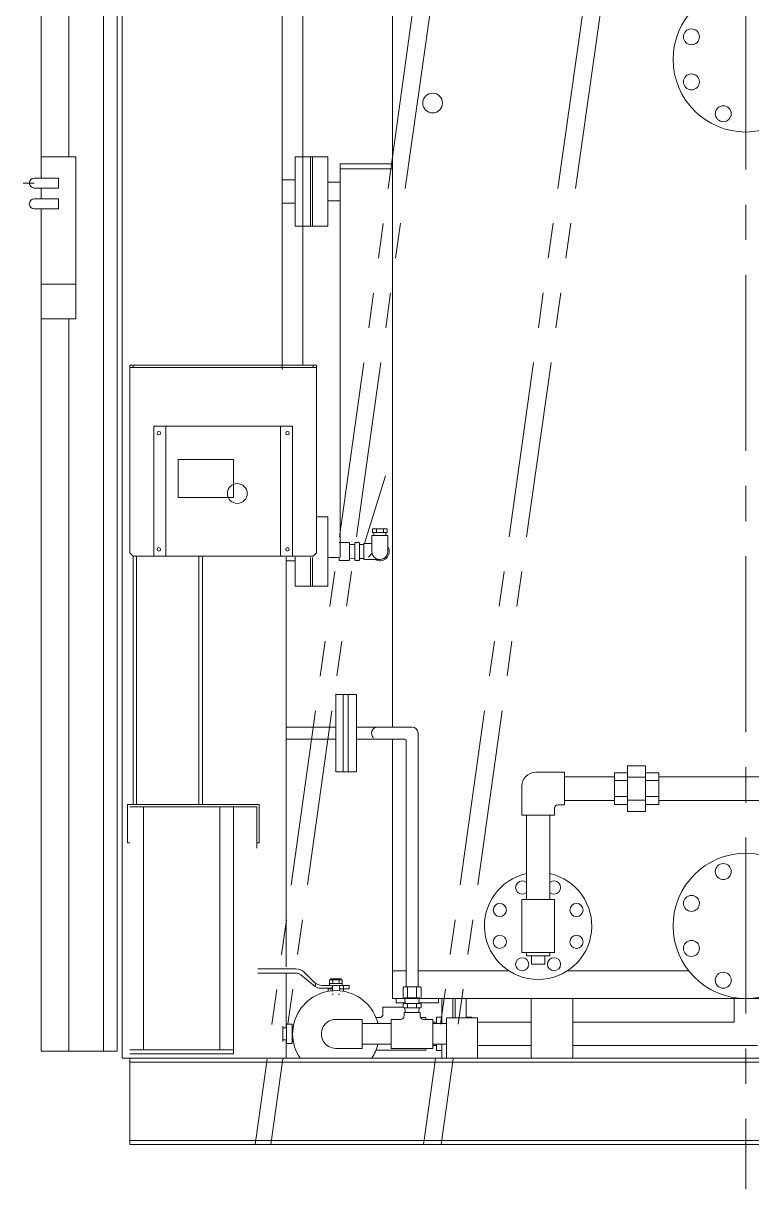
# Model space of a CAD drawing. Units: millimetres at full size. Extents: x -3234 to 3095, y -3490 to 3437.
# Drawn here: x 893 to 1945, y -3420 to -1736 of the extents above; entities that cross this region are included whole.
import ezdxf

# ---------------------------------------------------------------- set-up
doc = ezdxf.new("R2010")
doc.units = ezdxf.units.MM
doc.header["$LTSCALE"] = 8
doc.linetypes.add('USER1', pattern=[50.8, 31.75, -6.35, 6.35, -6.35])
doc.linetypes.add('USER3', pattern=[63.5, 31.75, -6.35, 6.35, -6.35, 6.35, -6.35])
doc.layers.add('0-1_LY_1', color=7, linetype='Continuous', lineweight=18)

msp = doc.modelspace()

# ---------------------------------------------------------------- linework, layer by layer
at = {"layer": '0-1_LY_1', "linetype": 'USER1'}
msp.add_line((1936.518, -880.327), (1936.518, -3419.614), dxfattribs=at)
at = {"layer": '0-1_LY_1'}
for p, q in [((918.519, -1530.936), (918.519, -1928.936)), ((958.519, -1530.936), (958.519, -1928.936)), ((1008.519, -3220.936), (1008.519, -1530.936)), ((1028.519, -3220.936), (1028.519, -1530.936)), ((918.519, -1928.936), (968.519, -1928.936)), ((968.519, -1928.936), (968.519, -2162.936)), ((918.519, -2112.936), (968.519, -2112.936)), ((918.519, -3220.936), (918.519, -2162.936)), ((918.519, -2162.936), (968.519, -2162.936)), ((958.519, -3220.936), (958.519, -2162.936)), ((1046.519, -2229.935), (1046.519, -2500.935)), ((1046.519, -2229.935), (1316.519, -2229.935)), ((1046.519, -2233.135), (1316.519, -2233.135)), ((1051.519, -2229.935), (1051.519, -2233.135)), ((1311.519, -2229.935), (1311.519, -2233.135)), ((1316.519, -2229.935), (1316.519, -2500.935)), ((1098.519, -2317.935), (1098.519, -2505.935)), ((1264.519, -2317.935), (1264.519, -2505.935)), ((1116.519, -2365.935), (1116.519, -2420.935)), ((1116.519, -2365.935), (1196.519, -2365.935)), ((1196.519, -2365.935), (1196.519, -2420.935)), ((1116.519, -2420.935), (1196.519, -2420.935)), ((1046.519, -2500.935), (1051.519, -2505.935)), ((1051.519, -2505.935), (1051.519, -2864.935)), ((1051.519, -2505.935), (1311.519, -2505.935)), ((1056.519, -2505.935), (1056.519, -2864.935)), ((1299.519, -2505.935), (1063.519, -2505.935)), ((1080.519, -2505.935), (1068.519, -2505.935)), ((1146.519, -2505.935), (1146.519, -2864.736)), ((1151.519, -2505.935), (1151.519, -2864.736)), ((1316.519, -2500.935), (1311.519, -2505.935)), ((1765.718, -2808.536), (1791.719, -2808.536)), ((1765.718, -2808.536), (1765.718, -2874.536)), ((1791.719, -2808.536), (1791.719, -2874.536)), ((1674.719, -2824.536), (1746.719, -2824.536)), ((1746.719, -2818.535), (1765.718, -2818.535)), ((1746.719, -2818.535), (1746.719, -2864.535)), ((1765.718, -2825.036), (1791.719, -2825.036)), ((1791.719, -2818.535), (1810.719, -2818.535)), ((1810.719, -2818.535), (1810.719, -2864.535)), ((1810.719, -2824.536), (2109.419, -2824.536)), ((1613.019, -2838.035), (1613.019, -2879.735)), ((1746.719, -2830.036), (1765.718, -2830.036)), ((1791.719, -2830.036), (1810.719, -2830.036)), ((1674.719, -2858.536), (1746.719, -2858.536)), ((1746.719, -2853.036), (1765.718, -2853.036)), ((1765.718, -2858.036), (1791.719, -2858.036)), ((1791.719, -2853.036), (1810.719, -2853.036)), ((1810.719, -2858.536), (2121.919, -2858.536)), ((1043.319, -2864.736), (1233.319, -2864.736)), ((1046.519, -2867.936), (1230.119, -2867.936)), ((1066.519, -2868.136), (1066.519, -3218.936)), ((1176.519, -3218.936), (1176.519, -2868.136)), ((1196.519, -2867.936), (1196.519, -3224.935)), ((1230.119, -2867.936), (1230.119, -2927.736)), ((1233.319, -2864.736), (1233.319, -2919.736)), ((1660.019, -2870.036), (1660.019, -2879.735)), ((1665.019, -2865.036), (1674.719, -2865.036)), ((1746.719, -2864.535), (1765.718, -2864.535)), ((1765.718, -2874.536), (1791.719, -2874.536)), ((1791.719, -2864.535), (1810.719, -2864.535)), ((1613.019, -2879.735), (1660.019, -2879.735)), ((1619.518, -2879.735), (1619.518, -3001.736)), ((1653.518, -2879.735), (1653.518, -3001.736)), ((1230.119, -2919.736), (1233.319, -2919.736)), ((1613.019, -3001.736), (1613.019, -3078.135)), ((1613.019, -3001.736), (1660.019, -3001.736)), ((1660.019, -3001.736), (1660.019, -3078.135)), ((1613.019, -3078.135), (1660.019, -3078.135)), ((1619.518, -3078.135), (1619.518, -3083.135)), ((1653.518, -3078.135), (1653.518, -3083.135)), ((1619.518, -3083.135), (1653.518, -3083.135)), ((1627.019, -3083.135), (1627.019, -3095.135)), ((1627.019, -3095.135), (1646.019, -3095.135)), ((1646.019, -3083.135), (1646.019, -3095.135)), ((1497.519, -3180.936), (1497.519, -3144.936)), ((1513.519, -3172.936), (1513.519, -3144.936)), ((1516.518, -3144.936), (1516.518, -3172.936)), ((1516.518, -3144.936), (1516.518, -3172.936)), ((1532.519, -3144.936), (1532.519, -3172.936)), ((1532.519, -3144.936), (1532.519, -3172.936)), ((1626.519, -3144.936), (1626.519, -3230.936)), ((1686.518, -3144.936), (1686.518, -3230.936)), ((1919.519, -3144.936), (1919.519, -3178.935)), ((1412.403, -3157.536), (1441.403, -3157.536)), ((1412.403, -3167.436), (1412.403, -3157.536)), ((1344.403, -3174.936), (1382.403, -3174.936)), ((1382.403, -3216.935), (1382.403, -3174.936)), ((1382.403, -3180.936), (1423.318, -3180.936)), ((1402.317, -3172.436), (1407.403, -3172.436)), ((1424.403, -3174.936), (1437.903, -3174.936)), ((1424.403, -3216.935), (1424.403, -3174.936)), ((1466.573, -3172.436), (1474.103, -3172.436)), ((1470.903, -3174.936), (1484.403, -3174.936)), ((1474.103, -3174.936), (1474.103, -3172.436)), ((1484.403, -3216.935), (1484.403, -3174.936)), ((1484.403, -3178.936), (1489.519, -3178.936)), ((1484.403, -3180.936), (1504.018, -3180.936)), ((1489.519, -3171.936), (1497.519, -3171.936)), ((1489.519, -3180.936), (1489.519, -3171.936)), ((1532.519, -3171.936), (1540.519, -3171.936)), ((1532.519, -3171.936), (1540.519, -3171.936)), ((1540.519, -3171.936), (1540.519, -3172.936)), ((1540.519, -3171.936), (1540.519, -3172.936)), ((1549.018, -3178.935), (1626.519, -3178.935)), ((1549.018, -3178.935), (1626.519, -3178.935)), ((1549.018, -3178.936), (1598.119, -3178.936)), ((1549.018, -3178.936), (1598.119, -3178.936)), ((1686.518, -3178.935), (1919.519, -3178.935)), ((1686.518, -3178.936), (1699.519, -3178.936)), ((1775.919, -3178.936), (1919.519, -3178.936)), ((1382.403, -3210.936), (1423.318, -3210.936)), ((1484.403, -3210.936), (1504.018, -3210.936)), ((1484.403, -3212.936), (1489.519, -3212.936)), ((1489.519, -3219.936), (1489.519, -3210.936)), ((1497.519, -3230.936), (1497.519, -3210.936)), ((1549.018, -3212.935), (1626.519, -3212.935)), ((1549.018, -3212.935), (1626.519, -3212.935)), ((1549.018, -3212.936), (1598.119, -3212.936)), ((1549.018, -3212.936), (1598.119, -3212.936)), ((1686.518, -3212.935), (1953.518, -3212.935)), ((918.519, -3220.936), (1028.519, -3220.936)), ((1046.519, -3218.936), (1196.519, -3218.936)), ((1196.519, -3224.935), (1046.519, -3224.935)), ((1344.403, -3216.935), (1382.403, -3216.935)), ((1402.317, -3219.436), (1474.103, -3219.436)), ((1424.403, -3216.935), (1484.403, -3216.935)), ((1474.103, -3219.436), (1474.103, -3216.935)), ((1489.519, -3219.936), (1497.519, -3219.936))]:
    msp.add_line(p, q, dxfattribs=at)
at = {"layer": '0-1_LY_1', "color": 3}
for p, q in [((1035.519, -3230.936), (1035.519, -1530.936)), ((1296.519, -2229.935), (1296.519, -1552.286)), ((1425.919, -2752.786), (1425.919, -1675.536)), ((1035.519, -1811.292), (1035.519, -1808.598)), ((918.519, -1928.936), (918.519, -1959.436)), ((1306.57, -1928.936), (1285.77, -1928.936)), ((1285.77, -2028.936), (1285.77, -1928.936)), ((1332.77, -1928.936), (1306.57, -1928.936)), ((1307.77, -2028.936), (1307.77, -1928.936)), ((1310.77, -2028.936), (1310.77, -1928.936)), ((1332.77, -2028.936), (1332.77, -1928.936)), ((1370.628, -1938.936), (1350.77, -1938.936)), ((1350.77, -2507.586), (1350.77, -1938.936)), ((1369.864, -1945.936), (1350.77, -1945.936)), ((1368.319, -1938.936), (1425.919, -1938.936)), ((1368.319, -1945.936), (1425.919, -1945.936)), ((908.719, -1966.636), (892.824, -1966.636)), ((908.719, -1959.436), (943.519, -1959.436)), ((943.519, -1959.436), (943.519, -1973.836)), ((1285.77, -1961.936), (1266.519, -1961.936)), ((1350.77, -1965.336), (1332.77, -1965.336)), ((908.719, -1973.836), (943.519, -1973.836)), ((918.519, -1973.836), (918.519, -1989.436)), ((908.719, -1989.436), (943.519, -1989.436)), ((943.519, -1989.436), (943.519, -2003.836)), ((1285.77, -1995.936), (1266.519, -1995.936)), ((1350.77, -1992.536), (1332.77, -1992.536)), ((908.719, -2003.836), (943.519, -2003.836)), ((918.519, -2003.836), (918.519, -2162.936)), ((1306.57, -2028.936), (1285.77, -2028.936)), ((1332.77, -2028.936), (1306.57, -2028.936)), ((1385.602, -2487.436), (1415.919, -2389.435)), ((1332.77, -2448.936), (1316.519, -2448.936)), ((1332.77, -2507.586), (1332.77, -2448.936)), ((1397.42, -2466.436), (1397.42, -2471.436)), ((1418.42, -2466.436), (1397.42, -2466.436)), ((1418.42, -2471.436), (1397.42, -2471.436)), ((1399.27, -2471.436), (1399.27, -2475.936)), ((1402.92, -2466.436), (1402.92, -2471.436)), ((1412.92, -2466.436), (1412.92, -2471.436)), ((1416.57, -2471.436), (1416.57, -2475.936)), ((1418.42, -2466.436), (1418.42, -2471.436)), ((1348.87, -2485.936), (1363.27, -2485.936)), ((1364.07, -2487.03), (1363.27, -2485.936)), ((1364.07, -2510.841), (1364.07, -2487.031)), ((1371.92, -2489.083), (1364.07, -2488.672)), ((1371.92, -2487.031), (1372.72, -2485.936)), ((1371.92, -2510.841), (1371.92, -2487.031)), ((1372.72, -2485.936), (1377.62, -2485.936)), ((1378.42, -2487.031), (1377.62, -2485.936)), ((1378.42, -2510.841), (1378.42, -2487.031)), ((1378.42, -2488.673), (1384.92, -2488.97)), ((1384.92, -2487.436), (1396.42, -2487.436)), ((1384.92, -2510.436), (1384.92, -2487.436)), ((1396.42, -2498.936), (1396.42, -2475.936)), ((1396.42, -2475.936), (1419.42, -2475.936)), ((1419.42, -2498.936), (1419.42, -2475.936)), ((1272.519, -3098.993), (1272.519, -2506.936)), ((1285.77, -2548.936), (1285.77, -2506.936)), ((1307.77, -2548.936), (1307.77, -2507.586)), ((1310.77, -2548.936), (1310.77, -2507.586)), ((1348.07, -2507.586), (1332.77, -2507.586)), ((1332.77, -2548.936), (1332.77, -2507.586)), ((1348.87, -2511.936), (1348.87, -2507.417)), ((1364.07, -2510.841), (1364.07, -2506.936)), ((1364.07, -2509.199), (1371.92, -2508.788)), ((1364.07, -2509.199), (1371.92, -2508.788)), ((1371.92, -2510.841), (1371.92, -2506.936)), ((1378.42, -2510.841), (1378.42, -2506.936)), ((1384.92, -2510.436), (1384.92, -2506.936)), ((1285.77, -2512.536), (1272.519, -2512.536)), ((1348.87, -2511.936), (1363.27, -2511.936)), ((1363.27, -2511.936), (1364.07, -2510.842)), ((1372.72, -2511.936), (1371.92, -2510.841)), ((1372.72, -2511.936), (1377.62, -2511.936)), ((1377.62, -2511.936), (1378.42, -2510.841)), ((1378.42, -2509.199), (1384.92, -2508.903)), ((1384.92, -2510.436), (1407.92, -2510.436)), ((1332.77, -2548.936), (1285.77, -2548.936)), ((1344.319, -2817.136), (1344.319, -2704.745)), ((1354.865, -2705.736), (1354.865, -2817.136)), ((1362.319, -2817.136), (1362.319, -2705.736)), ((1344.319, -2752.786), (1272.519, -2752.786)), ((1454.403, -2752.786), (1374.319, -2752.786)), ((1344.319, -2770.086), (1273.444, -2770.086)), ((1443.753, -2770.086), (1374.319, -2770.086)), ((1425.919, -3144.936), (1425.919, -2770.086)), ((1445.753, -2772.086), (1445.753, -3128.086)), ((1463.053, -2761.436), (1463.053, -3128.086)), ((1374.319, -2817.136), (1344.319, -2817.136)), ((1612.818, -3038.536), (1612.818, -3076.736)), ((1286.671, -3101.936), (1231.519, -3101.936)), ((1286.815, -3108.113), (1231.519, -3108.113)), ((1272.519, -3187.286), (1272.519, -3108.113)), ((1314.498, -3127.314), (1293.49, -3110.459)), ((1312.522, -3120.856), (1297.865, -3106.504)), ((1445.753, -3104.936), (1425.919, -3104.936)), ((1594.314, -3104.936), (1463.053, -3104.936)), ((1854.056, -3104.936), (1678.723, -3104.936)), ((1315.135, -3122.978), (1315.135, -3127.825)), ((1337.621, -3129.979), (1322.077, -3129.979)), ((1337.621, -3126.043), (1325.233, -3126.043)), ((1333.442, -3129.979), (1333.442, -3134.404)), ((1339.437, -3130.736), (1333.442, -3130.736)), ((1339.437, -3130.978), (1333.442, -3130.978)), ((1353.486, -3117.686), (1335.319, -3117.686)), ((1335.319, -3117.686), (1335.319, -3126.043)), ((1353.486, -3123.076), (1335.319, -3123.076)), ((1336.804, -3116.597), (1336.804, -3117.686)), ((1352.003, -3116.597), (1336.804, -3116.597)), ((1338.832, -3127.254), (1338.832, -3128.768)), ((1339.437, -3127.254), (1339.437, -3133.633)), ((1339.861, -3118.171), (1339.861, -3122.591)), ((1348.157, -3126.043), (1340.649, -3126.043)), ((1348.945, -3118.171), (1348.945, -3122.591)), ((1363.417, -3126.043), (1349.368, -3126.043)), ((1349.368, -3127.254), (1349.368, -3133.633)), ((1363.417, -3130.736), (1349.368, -3130.736)), ((1355.363, -3130.978), (1349.368, -3130.978)), ((1352.003, -3116.597), (1352.003, -3117.686)), ((1353.486, -3117.686), (1353.486, -3126.043)), ((1355.363, -3126.043), (1355.363, -3130.736)), ((1355.363, -3130.978), (1355.363, -3134.404)), ((1363.417, -3126.043), (1363.417, -3130.736)), ((1441.403, -3128.886), (1442.498, -3128.086)), ((1441.403, -3128.886), (1441.403, -3143.286)), ((1442.498, -3128.086), (1466.308, -3128.086)), ((1447.903, -3128.086), (1447.903, -3144.086)), ((1460.903, -3128.086), (1460.903, -3144.086)), ((1466.308, -3128.086), (1467.403, -3128.886)), ((1467.403, -3128.886), (1467.403, -3143.286)), ((2121.919, -3144.936), (1425.919, -3144.936)), ((1431.519, -3150.936), (1431.519, -3144.936)), ((1442.498, -3144.086), (1466.308, -3144.086)), ((1444.14, -3144.086), (1444.55, -3151.936)), ((1464.256, -3151.935), (1464.666, -3144.086)), ((1492.519, -3150.936), (1492.519, -3144.936)), ((1444.498, -3150.936), (1431.519, -3150.936)), ((1441.403, -3152.736), (1442.498, -3151.936)), ((1441.403, -3152.736), (1441.403, -3157.636)), ((1441.403, -3157.636), (1442.498, -3158.436)), ((1442.498, -3151.936), (1466.308, -3151.936)), ((1442.498, -3158.436), (1466.308, -3158.436)), ((1442.903, -3164.936), (1465.903, -3164.936)), ((1442.903, -3169.936), (1442.903, -3164.936)), ((1444.139, -3158.436), (1444.436, -3164.936)), ((1447.903, -3151.936), (1447.903, -3158.436)), ((1460.903, -3151.936), (1460.903, -3158.436)), ((1492.519, -3150.936), (1464.308, -3150.936)), ((1464.666, -3158.436), (1464.37, -3164.936)), ((1465.903, -3169.936), (1465.903, -3164.936)), ((1466.308, -3151.936), (1467.403, -3152.736)), ((1466.308, -3158.436), (1467.403, -3157.636)), ((1467.403, -3152.736), (1467.403, -3157.636)), ((1281.003, -3181.936), (1273.003, -3181.936)), ((1273.003, -3209.936), (1273.003, -3181.936)), ((1281.003, -3209.936), (1281.003, -3181.936)), ((1504.018, -3172.936), (1504.018, -3230.936)), ((1504.018, -3172.936), (1549.018, -3172.936)), ((1549.018, -3172.936), (1549.018, -3230.936)), ((1549.018, -3178.936), (1598.119, -3178.936)), ((1549.018, -3178.936), (1598.119, -3178.936)), ((1267.503, -3206.936), (1267.503, -3184.936)), ((1273.003, -3187.286), (1267.503, -3187.286)), ((1282.852, -3185.086), (1281.003, -3185.086)), ((1273.003, -3204.585), (1267.503, -3204.585)), ((1272.519, -3230.936), (1272.519, -3204.585)), ((1281.003, -3209.936), (1273.003, -3209.936)), ((1282.852, -3206.786), (1281.003, -3206.786)), ((1549.018, -3212.936), (1598.119, -3212.936)), ((1549.018, -3212.936), (1598.119, -3212.936)), ((1046.519, -3230.936), (1035.519, -3230.936)), ((1086.518, -3230.936), (1046.519, -3230.936)), ((1046.519, -3230.936), (2109.419, -3230.936)), ((1086.518, -3230.936), (1236.518, -3230.936)), ((1046.519, -3236.936), (2109.419, -3236.936)), ((1046.519, -3349.936), (2064.418, -3349.936))]:
    msp.add_line(p, q, dxfattribs=at)
at = {"layer": '0-1_LY_1', "linetype": 'USER3'}
for p, q in [((1454.669, -1723.004), (1227.811, -3355.922)), ((1480.034, -1723.004), (1250.518, -3355.922)), ((1700.526, -1723.004), (1471.01, -3355.922)), ((1725.968, -1723.004), (1496.452, -3355.922))]:
    msp.add_line(p, q, dxfattribs=at)
at = {"layer": '0-1_LY_1', "color": 3}
for points in [[(1266.519, -2235.936), (1266.519, -1530.936), (1035.519, -1530.936)], [(1374.319, -2817.136), (1374.319, -2705.736), (1344.319, -2705.736)], [(1046.519, -3230.936), (1046.519, -3355.936), (2436.519, -3355.936)]]:
    msp.add_lwpolyline(points, dxfattribs=at)
at = {"layer": '0-1_LY_1'}
for points in [[(1081.519, -2317.935), (1281.519, -2317.935), (1281.519, -2505.935)], [(1081.519, -2317.935), (1081.519, -2505.935), (1281.519, -2505.935)], [(1396.519, -2501.936), (1391.519, -2506.936), (1396.519, -2501.936)], [(1633.018, -2818.035), (1674.719, -2818.035), (1674.719, -2865.036)], [(1043.319, -2864.736), (1043.319, -2919.736), (1046.519, -2919.736)]]:
    msp.add_lwpolyline(points, dxfattribs=at)
at = {"layer": '0-1_LY_1', "color": 3}
for centre, radius in [((1936.518, -1787.936), 105), ((1857.989, -1755.408), 11.5), ((1857.989, -1820.464), 11.5), ((1903.991, -1866.465), 11.5), ((1936.518, -3039.936), 105), ((1903.991, -2961.406), 11.5), ((1857.989, -3007.408), 11.5), ((1581.086, -3016.975), 9.5), ((1691.951, -3016.975), 9.5), ((1581.086, -3062.897), 9.5), ((1691.951, -3062.897), 9.5), ((1857.989, -3072.464), 11.5), ((1613.558, -3095.369), 9.5), ((1659.48, -3095.369), 9.5), ((1903.991, -3118.466), 11.5)]:
    msp.add_circle(centre, radius, dxfattribs=at)
at = {"layer": '0-1_LY_1'}
for centre, radius in [((1484.057, -1851.114), 14.286), ((1088.519, -2327.935), 2.5), ((1274.519, -2327.935), 2.5), ((1201.967, -2415.15), 14.286), ((1088.519, -2495.935), 2.5), ((1274.519, -2495.935), 2.5)]:
    msp.add_circle(centre, radius, dxfattribs=at)
at = {"layer": '0-1_LY_1', "color": 3}
for centre, radius, start, end in [((908.719, -1966.636), 7.2, 90, 270), ((908.719, -1996.636), 7.2, 90, 270), ((1407.92, -2498.936), 13.5, 238.41367, 31.58634), ((1407.92, -2498.936), 11.5, 179.99996, 359.99998), ((1404.405, -2761.436), 8.65, 89.99998, 230.42736), ((1454.403, -2761.436), 8.65, 0, 89.99998), ((1443.753, -2772.086), 2, 0, 89.99998), ((1636.518, -3039.936), 77.5, 102.67113, 77.32882), ((1613.558, -2984.503), 9.5, 51.1371, 308.8629), ((1659.48, -2984.503), 9.5, 231.13575, 128.86425), ((1286.671, -3117.936), 16, 45.60152, 89.99998), ((1286.815, -3118.779), 10.667, 51.25883, 89.99998), ((1325.233, -3107.877), 18.167, 225.60149, 269.99996), ((1322.077, -3117.868), 12.111, 231.25886, 269.99996), ((1335.319, -3139.218), 21.531, 77.8229, 89.99998), ((1335.319, -3101.545), 21.531, 270.00002, 282.1771), ((1337.621, -3127.254), 1.211, 0, 89.99998), ((1337.621, -3128.768), 1.211, 270.00002, 0), ((1340.649, -3127.254), 1.211, 89.99998, 179.99996), ((1344.403, -3139.218), 21.531, 77.8229, 102.17712), ((1344.403, -3101.545), 21.531, 257.82288, 282.1771), ((1348.157, -3127.254), 1.211, 0, 89.99998), ((1353.486, -3139.218), 21.532, 90.0002, 102.1769), ((1353.486, -3101.544), 21.532, 257.8231, 269.9998), ((1340.649, -3137.851), 1.211, 179.99996, 270), ((1348.157, -3137.851), 1.211, 270.00002, 0), ((1437.903, -3169.936), 5, 270.00002, 0), ((1470.903, -3169.936), 5, 179.99996, 270)]:
    msp.add_arc(centre, radius, start, end, dxfattribs=at)
at = {"layer": '0-1_LY_1'}
for centre, radius, start, end in [((1633.018, -2838.035), 20, 89.99998, 179.99996), ((1665.019, -2870.036), 5, 89.99998, 179.99996), ((1344.403, -3195.936), 62.5, 13.88654, 214.05578), ((1344.403, -3195.936), 21, 89.99998, 270), ((1407.403, -3167.436), 5, 270.00002, 0), ((1344.403, -3195.936), 62.5, 325.94421, 346.11346)]:
    msp.add_arc(centre, radius, start, end, dxfattribs=at)

doc.saveas('drawing.dxf')
